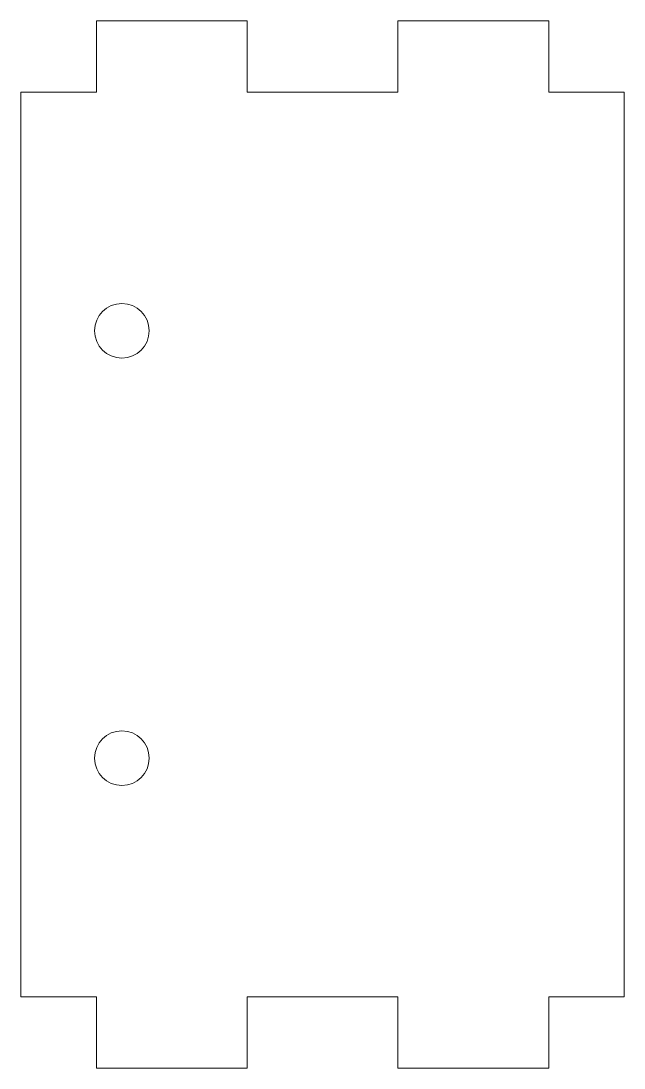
# Model space of a CAD drawing. Header units: inches. Extents: x -5.01 to -4.01, y -1.74 to 0.
import ezdxf

# ---------------------------------------------------------------- set-up
doc = ezdxf.new("R2010")
doc.units = ezdxf.units.IN
doc.header["$MEASUREMENT"] = 0

msp = doc.modelspace()

# ---------------------------------------------------------------- linework, layer by layer
at = {"color": 7, "linetype": 'Continuous', "lineweight": 15}
for p, q in [((-4.8887, 0), (-4.6387, 0)), ((-4.8887, -0.1181), (-4.8887, 0)), ((-4.6387, 0), (-4.6387, -0.1181)), ((-4.3887, -0.1181), (-4.3887, 0)), ((-4.3887, 0), (-4.1387, 0)), ((-4.1387, 0), (-4.1387, -0.1181)), ((-5.0137, -0.1181), (-5.0137, -1.6181)), ((-5.0137, -0.1181), (-4.8887, -0.1181)), ((-4.6387, -0.1181), (-4.3887, -0.1181)), ((-4.1387, -0.1181), (-4.0137, -0.1181)), ((-4.0137, -0.1181), (-4.0137, -1.6181)), ((-5.0137, -1.6181), (-4.8887, -1.6181)), ((-4.8887, -1.7362), (-4.8887, -1.6181)), ((-4.6387, -1.6181), (-4.6387, -1.7362)), ((-4.6387, -1.6181), (-4.3887, -1.6181)), ((-4.3887, -1.7362), (-4.3887, -1.6181)), ((-4.1387, -1.6181), (-4.0137, -1.6181)), ((-4.1387, -1.6181), (-4.1387, -1.7362)), ((-4.6387, -1.7362), (-4.8887, -1.7362)), ((-4.1387, -1.7362), (-4.3887, -1.7362))]:
    msp.add_line(p, q, dxfattribs=at)
for centre in [(-4.8464, -0.5138), (-4.8464, -1.2224)]:
    msp.add_circle(centre, 0.0453, dxfattribs=at)

doc.saveas('drawing.dxf')
